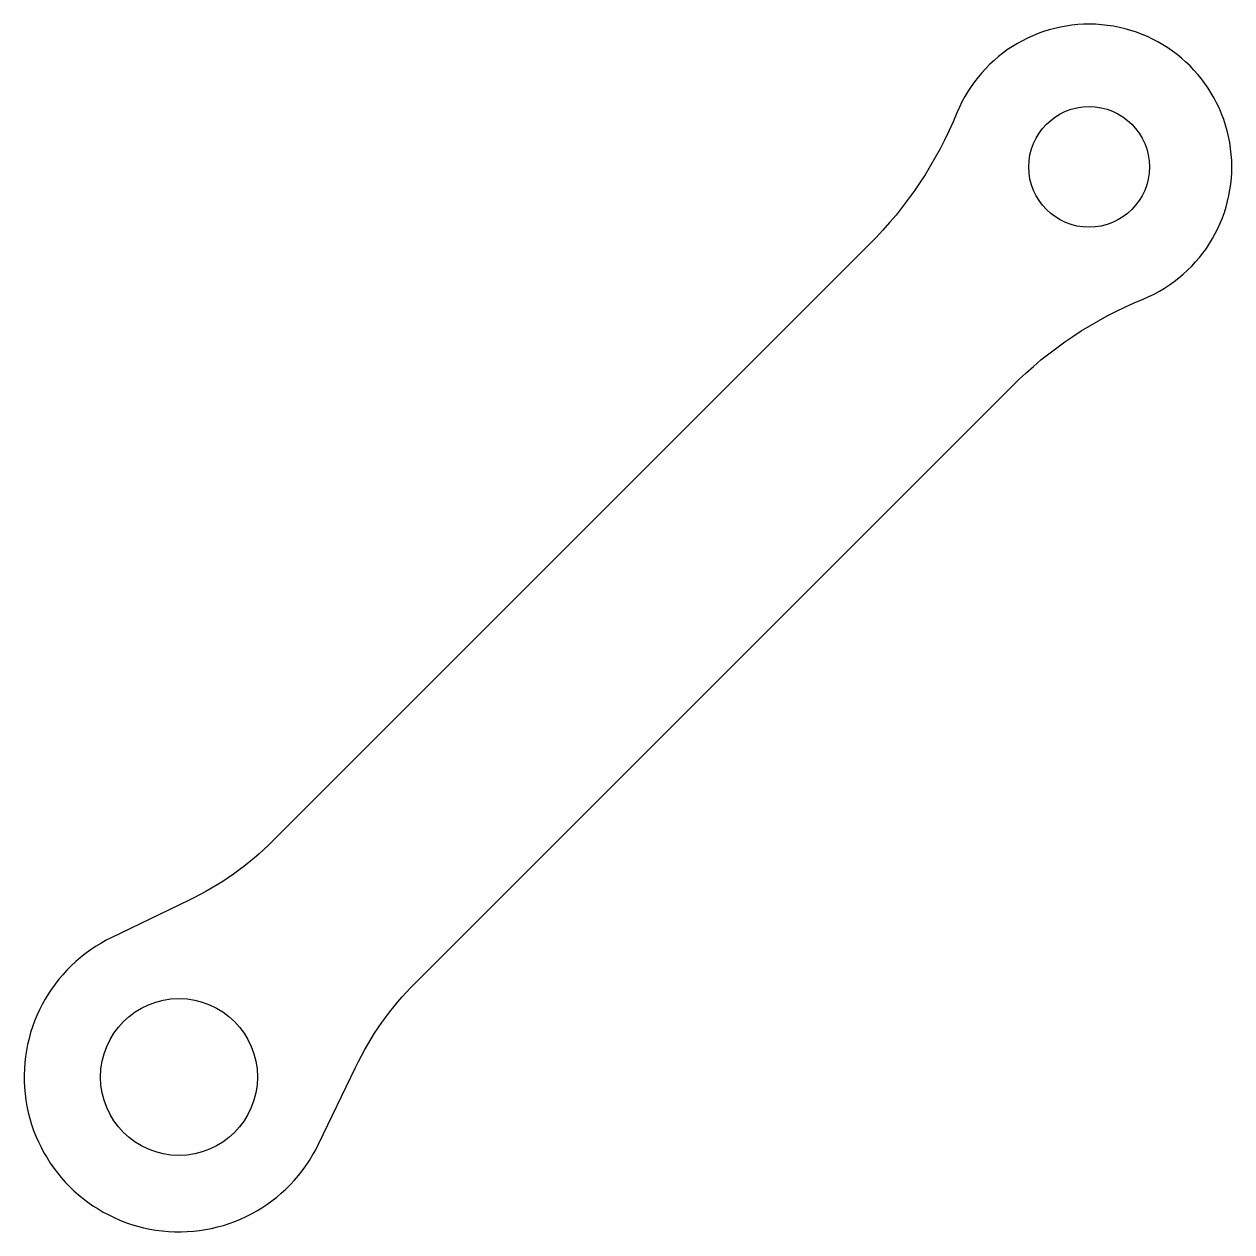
# Model space of a CAD drawing. Header units: millimetres. Extents: x -2.4 to 27.6, y -2.4 to 27.6.
import ezdxf

# ---------------------------------------------------------------- set-up
doc = ezdxf.new("R2010")
doc.units = ezdxf.units.MM
doc.layers.get('0').update_dxf_attribs({"linetype": 'CONTINUOUS'})

msp = doc.modelspace()

# ---------------------------------------------------------------- linework, layer by layer
msp.add_lwpolyline([(25.388, 20.757, 1.502397), (20.757, 25.388, -0.099391), (18.576, 22.111), (3.758, 7.294, -0.084481), (1.654, 5.802), (-0.254, 4.884, 1.410151), (4.884, -0.254), (5.802, 1.654, -0.084481), (7.294, 3.758), (22.111, 18.576, -0.099391)], format="xyb", close=True)
for centre, radius in [((24.042, 24.042), 1.5), ((1.414, 1.414), 1.95)]:
    msp.add_circle(centre, radius)

doc.saveas('drawing.dxf')
